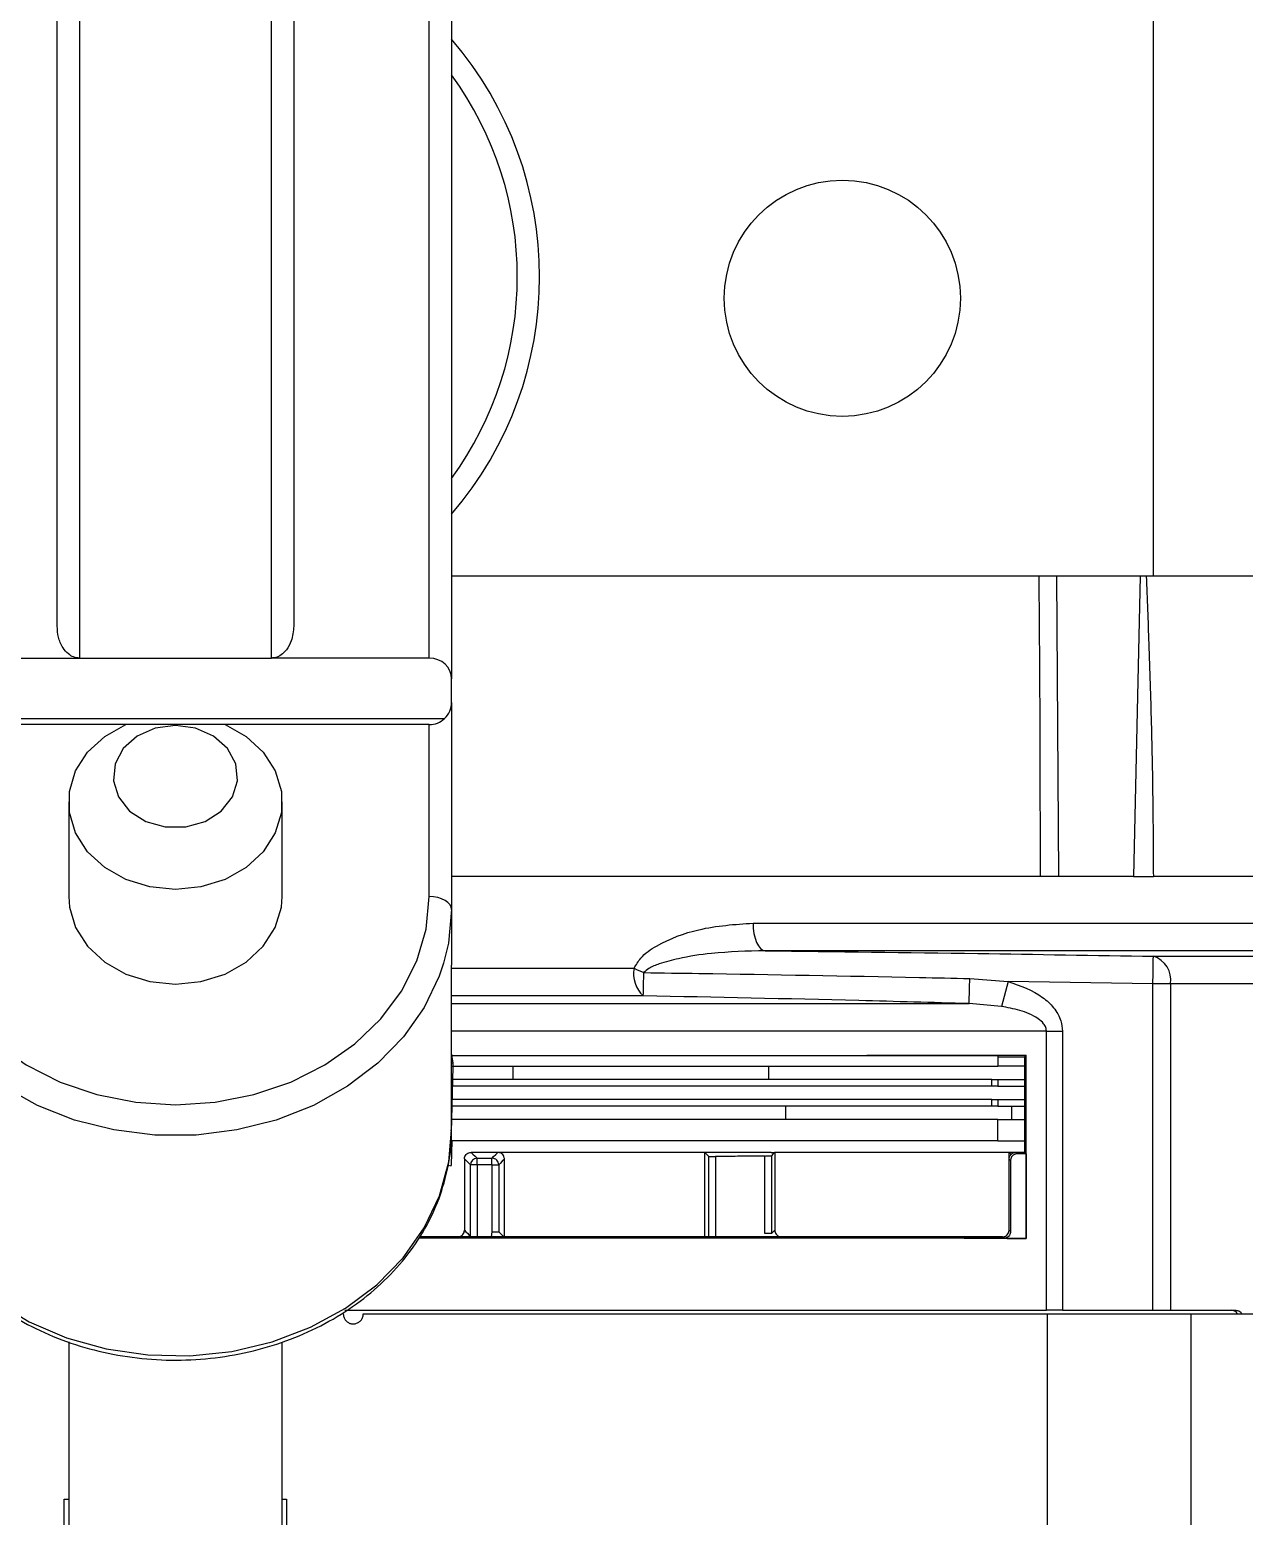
# Model space of a CAD drawing. Extents: x 8 to 113, y 0 to 87.
# Drawn here: x 48.681 to 51.412, y 72.962 to 76.304 of the extents above; entities that cross this region are included whole.
import ezdxf

# ---------------------------------------------------------------- set-up
doc = ezdxf.new("R2010")
doc.units = 0
doc.header["$MEASUREMENT"] = 0
doc.layers.add('OBJECT', color=7, linetype='CONTINUOUS')

msp = doc.modelspace()

# ---------------------------------------------------------------- linework, layer by layer
at = {"layer": 'OBJECT'}
for p, q in [((48.7423, 74.9629), (48.7423, 77.068)), ((48.7923, 77.068), (48.7923, 74.8913)), ((49.2243, 74.8913), (49.2243, 77.068)), ((49.2743, 77.068), (49.2743, 74.9629)), ((49.5793, 74.8913), (49.5793, 76.7277)), ((49.6293, 76.7277), (49.6293, 74.8444)), ((51.2083, 75.0752), (51.2083, 76.3252)), ((51.2083, 75.0752), (49.6293, 75.0752)), ((50.9955, 74.4002), (50.9909, 75.0752)), ((51.1781, 75.0752), (51.1632, 74.4002)), ((52.8963, 75.0752), (51.2083, 75.0752)), ((48.4373, 74.8913), (48.7923, 74.8913)), ((48.7923, 74.8913), (49.2243, 74.8913)), ((49.5793, 74.8913), (49.2243, 74.8913)), ((49.6293, 74.7917), (49.6293, 74.8444)), ((49.6293, 74.7917), (49.6293, 74.3262)), ((48.4031, 74.7552), (49.6135, 74.7552)), ((49.5793, 74.7417), (48.4373, 74.7417)), ((49.5793, 74.3549), (49.5793, 74.7417)), ((48.7683, 74.5677), (48.7683, 74.3549)), ((49.2483, 74.3549), (49.2483, 74.5677)), ((50.9539, 74.4002), (49.6293, 74.4002)), ((51.1632, 74.4002), (50.9955, 74.4002)), ((51.7309, 74.4002), (51.2078, 74.4002)), ((49.6293, 74.3262), (49.6293, 74.2006)), ((50.3075, 74.2954), (51.6235, 74.2954)), ((51.6777, 74.2334), (50.3345, 74.2334)), ((49.6293, 73.8306), (49.6293, 74.2006)), ((49.6293, 74.1938), (50.0399, 74.1938)), ((51.2079, 74.2209), (51.6618, 74.2209)), ((50.795, 74.1709), (50.8812, 74.1641)), ((50.8812, 74.1641), (50.8661, 74.1083)), ((51.2069, 74.1589), (50.8812, 74.1641)), ((50.0607, 74.1319), (49.6293, 74.1319)), ((51.2069, 73.425), (51.2069, 74.1589)), ((51.2464, 74.1589), (51.2069, 74.1589)), ((51.2464, 74.1589), (51.2464, 73.425)), ((51.7082, 74.1589), (51.2464, 74.1589)), ((49.6293, 74.1145), (50.7933, 74.1145)), ((50.8661, 74.1083), (50.7933, 74.1145)), ((50.9673, 74.0526), (49.6293, 74.0526)), ((50.9673, 73.425), (50.9673, 74.0526)), ((50.9673, 74.0526), (51.0034, 74.0526)), ((51.0034, 74.0526), (51.0034, 73.425)), ((49.6333, 73.9809), (49.6293, 74.004)), ((49.6304, 73.9978), (50.8583, 73.9978)), ((50.8583, 73.9978), (50.8583, 73.9738)), ((50.8583, 73.995), (50.9183, 73.995)), ((50.9216, 73.9984), (50.9183, 73.995)), ((50.9183, 73.995), (50.9188, 73.995)), ((50.9188, 73.78), (50.9188, 73.995)), ((50.9216, 73.5866), (50.9216, 73.9984)), ((49.6287, 73.796), (49.6333, 73.9722)), ((49.6293, 73.9738), (49.6333, 73.9738)), ((49.6333, 73.9753), (49.6333, 73.9805)), ((49.6333, 73.9738), (50.8583, 73.9738)), ((49.7676, 73.9438), (49.7676, 73.9738)), ((50.3432, 73.9438), (50.3432, 73.9738)), ((50.9188, 73.9738), (50.8583, 73.9738)), ((50.8446, 73.9289), (49.6321, 73.9289)), ((50.8446, 73.9438), (49.6325, 73.9438)), ((50.8446, 73.9289), (50.8446, 73.9438)), ((50.8446, 73.9438), (50.8583, 73.9438)), ((50.8583, 73.9289), (50.8446, 73.9289)), ((50.8583, 73.9438), (50.8583, 73.9289)), ((50.8583, 73.9438), (50.9188, 73.9438)), ((50.8583, 73.9289), (50.9188, 73.9289)), ((50.8446, 73.8989), (49.6314, 73.8989)), ((50.8446, 73.884), (50.8446, 73.8989)), ((50.8446, 73.8989), (50.8583, 73.8989)), ((50.8583, 73.8989), (50.8583, 73.884)), ((50.8583, 73.8989), (50.9188, 73.8989)), ((50.8446, 73.884), (49.631, 73.884)), ((50.3815, 73.854), (50.3815, 73.884)), ((50.8583, 73.884), (50.8446, 73.884)), ((50.8583, 73.884), (50.9188, 73.884)), ((50.8898, 73.854), (50.8898, 73.884)), ((50.8583, 73.854), (49.6302, 73.854)), ((50.8583, 73.806), (50.8583, 73.854)), ((50.8583, 73.854), (50.9188, 73.854)), ((49.6301, 73.806), (49.6287, 73.7511)), ((50.8583, 73.806), (49.6289, 73.806)), ((50.8583, 73.806), (50.9188, 73.806)), ((49.6718, 73.7517), (49.6583, 73.7651)), ((49.6583, 73.7651), (49.6583, 73.7649)), ((49.6583, 73.7649), (49.6583, 73.6051)), ((49.6733, 73.78), (49.6733, 73.78)), ((49.7483, 73.78), (49.7333, 73.78)), ((50.1986, 73.78), (49.7483, 73.78)), ((49.7483, 73.59), (49.7483, 73.7649)), ((50.1986, 73.78), (50.1986, 73.59)), ((50.2083, 73.78), (50.1987, 73.78)), ((50.2079, 73.59), (50.2079, 73.7708)), ((50.2229, 73.7706), (50.2229, 73.59)), ((50.3337, 73.5975), (50.3337, 73.7718)), ((50.3483, 73.78), (50.3563, 73.78)), ((50.3487, 73.7724), (50.3487, 73.5975)), ((50.3563, 73.78), (50.3563, 73.6052)), ((50.8833, 73.78), (50.3563, 73.78)), ((50.8833, 73.7647), (50.8833, 73.78)), ((50.9173, 73.78), (50.8833, 73.78)), ((50.8865, 73.7615), (50.8833, 73.7647)), ((50.8833, 73.6053), (50.8833, 73.7647)), ((50.8865, 73.7615), (50.8865, 73.602)), ((50.8984, 73.78), (50.8983, 73.78)), ((50.9183, 73.78), (50.9173, 73.78)), ((50.9188, 73.78), (50.9183, 73.78)), ((50.9216, 73.7767), (50.9216, 73.5867)), ((49.6217, 73.7511), (49.6285, 73.7497)), ((49.6868, 73.7517), (49.6718, 73.7517)), ((49.6718, 73.5915), (49.6718, 73.7517)), ((49.7204, 73.7519), (49.6868, 73.7517)), ((49.6868, 73.7517), (49.6868, 73.5915)), ((49.7204, 73.7519), (49.7354, 73.7519)), ((49.7204, 73.6015), (49.7204, 73.7519)), ((49.7354, 73.7519), (49.7354, 73.6015)), ((49.6583, 73.6051), (49.6583, 73.6049)), ((49.7191, 73.59), (49.7204, 73.6015)), ((49.7204, 73.6015), (49.7354, 73.6015)), ((49.7354, 73.6015), (49.7483, 73.5885)), ((50.3487, 73.5975), (50.3337, 73.5975)), ((50.3487, 73.5975), (50.3563, 73.6052)), ((50.8833, 73.6053), (50.8865, 73.602)), ((50.8833, 73.6047), (50.8833, 73.6053)), ((50.6333, 73.59), (49.558, 73.59)), ((50.6483, 73.59), (50.6333, 73.59)), ((50.6483, 73.59), (50.6483, 73.59)), ((50.8683, 73.59), (50.8682, 73.59)), ((50.9216, 73.5866), (50.9216, 73.5867)), ((49.3895, 73.425), (50.9673, 73.425)), ((51.0034, 73.425), (51.2069, 73.425)), ((51.2069, 73.425), (51.2464, 73.425)), ((51.2464, 73.425), (51.3933, 73.425)), ((49.4308, 73.4169), (50.97, 73.4169)), ((50.97, 72.8369), (50.97, 73.4169)), ((50.97, 73.4169), (51.2932, 73.4169)), ((51.2932, 72.8369), (51.2932, 73.4169)), ((51.2932, 73.4169), (51.4452, 73.4169)), ((48.7683, 73.3542), (48.7683, 72.7959)), ((49.2483, 72.7959), (49.2483, 73.3535)), ((48.7583, 72.5911), (48.7583, 73.0007)), ((48.7583, 73.0007), (48.7683, 73.0007)), ((49.2483, 73.0007), (49.2583, 73.0007)), ((49.2583, 73.0007), (49.2583, 72.5911))]:
    msp.add_line(p, q, dxfattribs=at)
at = {"layer": 'OBJECT', "flags": 128}
for points in [[(49.1201, 74.7417), (49.1675, 74.7148), (49.2058, 74.6794), (49.2327, 74.6374), (49.2466, 74.5914), (49.2466, 74.544), (49.2327, 74.498), (49.2058, 74.456), (49.1675, 74.4205), (49.1199, 74.3936), (49.0658, 74.3768), (49.0083, 74.3711), (48.9509, 74.3768), (48.8968, 74.3936), (48.8492, 74.4205), (48.8108, 74.456), (48.7839, 74.498), (48.7701, 74.544), (48.7701, 74.5914), (48.7839, 74.6374), (48.8108, 74.6794), (48.8492, 74.7148), (48.8966, 74.7417)], [(49.0083, 74.7397), (48.9629, 74.7335), (48.9223, 74.7155), (48.8911, 74.6878), (48.8726, 74.6532), (48.8688, 74.6156), (48.8801, 74.579), (48.9053, 74.5474), (48.9417, 74.5242), (48.9853, 74.5119), (49.0314, 74.5119), (49.075, 74.5242), (49.1113, 74.5474), (49.1365, 74.579), (49.1478, 74.6156), (49.144, 74.6532), (49.1255, 74.6878), (49.0943, 74.7155), (49.0538, 74.7335), (49.0083, 74.7397)], [(48.4373, 74.3549), (48.4444, 74.2817), (48.4653, 74.2103), (48.4996, 74.1425), (48.5464, 74.08), (48.6046, 74.0241), (48.6727, 73.9765), (48.7491, 73.9381), (48.8319, 73.91), (48.919, 73.8929), (49.0083, 73.8871), (49.0976, 73.8929), (49.1848, 73.91), (49.2676, 73.9381), (49.344, 73.9765), (49.4121, 74.0241), (49.4703, 74.08), (49.5171, 74.1425), (49.5514, 74.2103), (49.5723, 74.2817), (49.5793, 74.3549)], [(48.7683, 74.3549), (48.7701, 74.3312), (48.7839, 74.2852), (48.8108, 74.2432), (48.8492, 74.2077), (48.8968, 74.1808), (48.9509, 74.164), (49.0083, 74.1583)], [(49.0083, 74.1583), (49.0658, 74.164), (49.1199, 74.1808), (49.1675, 74.2077), (49.2058, 74.2432), (49.2327, 74.2852), (49.2466, 74.3312), (49.2483, 74.3549)], [(49.6293, 74.3262), (49.6284, 74.3318), (49.6255, 74.3372), (49.6209, 74.3421), (49.6147, 74.3465), (49.6071, 74.35), (49.5985, 74.3527), (49.5891, 74.3543), (49.5793, 74.3549)], [(49.6293, 74.3262), (49.6224, 74.2504), (49.6116, 74.2056)], [(50.3075, 74.2954), (50.3081, 74.2835), (50.3096, 74.2721), (50.3121, 74.2615), (50.3154, 74.2521), (50.3195, 74.2444), (50.3241, 74.2386), (50.3292, 74.2349), (50.3345, 74.2334)], [(49.6116, 74.2056), (49.6017, 74.1763), (49.5678, 74.1055), (49.5214, 74.0396), (49.4636, 73.9802), (49.3955, 73.9285), (49.3188, 73.8857), (49.2352, 73.8527), (49.1465, 73.8303), (49.0547, 73.8189), (48.9619, 73.8189), (48.8701, 73.8303), (48.7814, 73.8527), (48.6978, 73.8857), (48.6211, 73.9285), (48.5531, 73.9802), (48.4952, 74.0396), (48.4488, 74.1055), (48.4276, 74.146)], [(48.3879, 73.8092), (48.3901, 73.7825), (48.4063, 73.706), (48.4365, 73.6323), (48.48, 73.5633), (48.5358, 73.5005), (48.6027, 73.4454), (48.6791, 73.3993), (48.7631, 73.3633), (48.8528, 73.3381), (48.9462, 73.3245), (49.041, 73.3226), (49.135, 73.3326), (49.2261, 73.3542), (49.3121, 73.387), (49.391, 73.43), (49.461, 73.4824), (49.5205, 73.543), (49.568, 73.6102), (49.6024, 73.6826), (49.623, 73.7584), (49.6293, 73.8306)], [(49.6733, 73.78), (49.6741, 73.7792), (49.6772, 73.7761), (49.6822, 73.7712), (49.6867, 73.7667)], [(49.6867, 73.7667), (49.7167, 73.7669), (49.7203, 73.7669)], [(49.6868, 73.7517), (49.6868, 73.7546), (49.6868, 73.7573), (49.6868, 73.7599), (49.6867, 73.7622), (49.6867, 73.764), (49.6867, 73.7654), (49.6867, 73.7663), (49.6867, 73.7667)], [(49.7203, 73.7669), (49.7207, 73.7673), (49.7238, 73.7704), (49.7286, 73.7752), (49.7333, 73.78)], [(49.7204, 73.7519), (49.7203, 73.7548), (49.7203, 73.7575), (49.7203, 73.7601), (49.7203, 73.7623), (49.7203, 73.7642), (49.7203, 73.7656), (49.7203, 73.7665), (49.7203, 73.7669)], [(49.7483, 73.7649), (49.7435, 73.7601), (49.7387, 73.7552), (49.7354, 73.7519)], [(50.1986, 73.78), (50.2004, 73.7783), (50.2043, 73.7744), (50.2079, 73.7708)], [(50.3563, 73.78), (50.3523, 73.776), (50.3487, 73.7724)], [(50.8833, 73.78), (50.8856, 73.7777), (50.8879, 73.7755)], [(50.8983, 73.78), (50.8991, 73.7792), (50.9015, 73.7767)], [(50.9216, 73.7767), (50.9193, 73.779), (50.9183, 73.78)], [(50.8715, 73.5868), (50.8707, 73.5876), (50.8683, 73.59)]]:
    msp.add_lwpolyline(points, dxfattribs=at)
at = {"layer": 'OBJECT'}
msp.add_circle((50.5083, 75.7002), 0.2655, dxfattribs=at)
for centre, radius, start, end in [((49.0083, 75.7487), 0.819, 319.3094, 40.6906), ((49.0083, 75.7487), 0.769, 323.8565, 36.1435), ((49.5793, 74.7917), 0.05, 313.1786, 0), ((49.5793, 74.7917), 0.05, 270, 313.1786), ((50.1049, 74.1812), 0.0662, 169.0223, 228.164), ((50.2173, 74.5624), 0.4091, 244.3024, 247.6558), ((1.8903, 74.997), 49.3237, 359.02639, 359.09839), ((51.1915, 74.1678), 0.0556, 350.8083, 72.8845), ((37.4274, 74.4089), 12.6363, 358.74403, 358.98063), ((33.9165, 74.6375), 16.8849, 358.2249, 358.41632), ((49.5133, 73.9805), 0.12, 0, 0.1914), ((49.5133, 73.9753), 0.12, 359.2499, 0), ((49.5133, 73.9753), 0.12, 358.5, 359.2499), ((49.6187, 73.7963), 0.01, 357, 358.5), ((49.6868, 73.7517), 0.015, 90.3651, 179.9547), ((49.7204, 73.7519), 0.015, 0.0468, 90.2895), ((49.6187, 73.7514), 0.01, 350.4441, 358.5)]:
    msp.add_arc(centre, radius, start, end, dxfattribs=at)
for centre, major_axis, ratio, start_param, end_param in [((49.5793, 74.8444), (0.05, 0), 0.938361, 0, 1.570796), ((50.1267, 71.9113), (2.3412, 0), 0.904333, 1.783132, 1.78488)]:
    msp.add_ellipse(centre, major_axis=major_axis, ratio=ratio, start_param=start_param, end_param=end_param, dxfattribs=at)
for points, knots in [([(50.9539, 74.4002), (50.9537, 74.5047), (50.9534, 74.7137), (50.9522, 74.9387), (50.9509, 75.0592), (50.9507, 75.0752)], [0, 0, 0, 0, 0.46446, 0.928893, 1, 1, 1, 1]), ([(51.1917, 75.0752), (51.1937, 75.0248), (51.1982, 74.9147), (51.2033, 74.7446), (51.207, 74.57), (51.2075, 74.4551), (51.2078, 74.4002)], [0, 0, 0, 0, 0.22394, 0.489698, 0.755953, 1, 1, 1, 1]), ([(48.7923, 74.8913), (48.7879, 74.8918), (48.779, 74.8928), (48.7659, 74.901), (48.7532, 74.9158), (48.744, 74.9377), (48.7429, 74.9546), (48.7423, 74.9629)], [0, 0, 0, 0, 0.138343, 0.27604, 0.470202, 0.74205, 1, 1, 1, 1]), ([(49.2743, 74.9629), (49.2733, 74.9516), (49.2717, 74.9328), (49.26, 74.9108), (49.2474, 74.8983), (49.2352, 74.8922), (49.2275, 74.8916), (49.2243, 74.8913)], [0, 0, 0, 0, 0.350281, 0.585229, 0.760499, 0.899707, 1, 1, 1, 1]), ([(50.9955, 74.4002), (50.9917, 74.4002), (50.9811, 74.4002), (50.9665, 74.4002), (50.9573, 74.4002), (50.9539, 74.4002)], [0, 0, 0, 0, 0.263886, 0.723096, 1, 1, 1, 1]), ([(51.1632, 74.4002), (51.17, 74.4002), (51.1835, 74.4002), (51.1986, 74.4002), (51.2059, 74.4002), (51.2078, 74.4002)], [0, 0, 0, 0, 0.425021, 0.850044, 1, 1, 1, 1]), ([(50.0399, 74.1938), (50.0446, 74.2017), (50.0571, 74.223), (50.1071, 74.2561), (50.1928, 74.2876), (50.2666, 74.2926), (50.3075, 74.2954)], [0, 0, 0, 0, 0.086849, 0.233706, 0.575453, 1, 1, 1, 1]), ([(50.3345, 74.2334), (50.2943, 74.2323), (50.2292, 74.2306), (50.1493, 74.2186), (50.1025, 74.2062), (50.0756, 74.1961), (50.0654, 74.1873), (50.0618, 74.1841)], [0, 0, 0, 0, 0.4325165, 0.6994923, 0.8586172, 0.9494209, 1, 1, 1, 1]), ([(50.3345, 74.2334), (50.494, 74.2314), (50.7851, 74.2278), (51.0762, 74.223), (51.2079, 74.2209)], [0, 0, 0, 0, 0.547716, 1, 1, 1, 1]), ([(50.0618, 74.1841), (50.1031, 74.1835), (50.3097, 74.1805), (50.5541, 74.176), (50.7572, 74.1717), (50.795, 74.1709)], [0, 0, 0, 0, 0.169099, 0.845499, 1, 1, 1, 1]), ([(50.8812, 74.1641), (50.9086, 74.1546), (50.9468, 74.1413), (50.9845, 74.1062), (51.0008, 74.0795), (51.0027, 74.0604), (51.0034, 74.0526)], [0, 0, 0, 0, 0.484963, 0.675899, 0.868393, 1, 1, 1, 1]), ([(50.7933, 74.1145), (50.7107, 74.1168), (50.4665, 74.1236), (50.2223, 74.1286), (50.0607, 74.1319)], [0, 0, 0, 0, 0.33844, 1, 1, 1, 1]), ([(50.9673, 74.0526), (50.967, 74.0553), (50.9663, 74.0614), (50.9599, 74.0715), (50.9414, 74.0872), (50.9084, 74.1001), (50.8798, 74.1057), (50.8661, 74.1083)], [0, 0, 0, 0, 0.064307, 0.144323, 0.280228, 0.653315, 1, 1, 1, 1]), ([(49.6304, 73.9978), (49.7483, 73.9978), (49.9892, 73.9979), (50.3255, 73.998), (50.6405, 73.9982), (50.8279, 73.9983), (50.9216, 73.9984)], [0, 0, 0, 0, 0.256595, 0.524344, 0.762172, 1, 1, 1, 1]), ([(48.3893, 73.8083), (48.3901, 73.7917), (48.3923, 73.7506), (48.41, 73.6864), (48.4399, 73.6175), (48.4816, 73.5529), (48.5337, 73.4938), (48.5953, 73.4414), (48.6653, 73.3967), (48.7423, 73.3608), (48.8246, 73.3342), (48.9107, 73.3175), (48.9988, 73.3112), (49.0872, 73.3153), (49.174, 73.3298), (49.2575, 73.3544), (49.3361, 73.3887), (49.4082, 73.4319), (49.4721, 73.4834), (49.5267, 73.542), (49.5706, 73.6065), (49.6033, 73.6756), (49.6227, 73.7477), (49.6309, 73.8), (49.6289, 73.8276), (49.6286, 73.8307)], [0, 0, 0, 0, 0.0307186, 0.0759109, 0.1211528, 0.1665302, 0.2120877, 0.2578266, 0.303719, 0.3497253, 0.3958087, 0.4419419, 0.4881084, 0.5343005, 0.5805154, 0.6267501, 0.6729965, 0.719237, 0.7654402, 0.8115602, 0.8575413, 0.9033322, 0.9489061, 0.99428, 1, 1, 1, 1]), ([(49.6583, 73.7651), (49.6584, 73.7662), (49.6586, 73.7689), (49.6604, 73.7731), (49.6638, 73.777), (49.6683, 73.7795), (49.6716, 73.7798), (49.6733, 73.78)], [0, 0, 0, 0, 0.139108, 0.354906, 0.570675, 0.785286, 1, 1, 1, 1]), ([(49.7333, 73.78), (49.7308, 73.78), (49.7209, 73.78), (49.7009, 73.78), (49.6833, 73.78), (49.6733, 73.78)], [0, 0, 0, 0, 0.124522, 0.499558, 1, 1, 1, 1]), ([(49.7483, 73.7649), (49.7483, 73.766), (49.7481, 73.7687), (49.7463, 73.773), (49.7429, 73.7769), (49.7384, 73.7795), (49.735, 73.7798), (49.7333, 73.78)], [0, 0, 0, 0, 0.132086, 0.346842, 0.565442, 0.785527, 1, 1, 1, 1]), ([(50.2079, 73.7708), (50.2082, 73.7708), (50.2086, 73.7707), (50.2113, 73.7706), (50.2152, 73.7706), (50.2193, 73.7706), (50.222, 73.7706), (50.2229, 73.7706)], [0, 0, 0, 0, 0.218376, 0.436761, 0.655077, 0.873327, 1, 1, 1, 1]), ([(50.3483, 73.78), (50.3368, 73.78), (50.3136, 73.78), (50.2671, 73.78), (50.2318, 73.78), (50.2083, 73.78)], [0, 0, 0, 0, 0.250102, 0.500204, 1, 1, 1, 1]), ([(50.3337, 73.7718), (50.3259, 73.7717), (50.3054, 73.7715), (50.2723, 73.7711), (50.2431, 73.7708), (50.2267, 73.7706), (50.2229, 73.7706)], [0, 0, 0, 0, 0.211395, 0.554703, 0.89801, 1, 1, 1, 1]), ([(50.3337, 73.7718), (50.3354, 73.7718), (50.3388, 73.7719), (50.3433, 73.772), (50.3467, 73.7721), (50.3484, 73.7723), (50.3486, 73.7723), (50.3487, 73.7724)], [0, 0, 0, 0, 0.21828, 0.436555, 0.654896, 0.873318, 1, 1, 1, 1]), ([(50.8833, 73.7653), (50.8835, 73.767), (50.8839, 73.7703), (50.8868, 73.775), (50.8909, 73.7784), (50.8952, 73.7799), (50.8975, 73.78), (50.8983, 73.78)], [0, 0, 0, 0, 0.22009, 0.439946, 0.66243, 0.885034, 1, 1, 1, 1]), ([(50.8833, 73.7647), (50.8833, 73.7649), (50.8833, 73.7651), (50.8833, 73.7652), (50.8833, 73.7653)], [0, 0, 0, 0, 0.6377244, 1, 1, 1, 1]), ([(50.9015, 73.7767), (50.8994, 73.7765), (50.8954, 73.776), (50.8906, 73.7724), (50.8876, 73.7678), (50.8866, 73.764), (50.8865, 73.7619), (50.8865, 73.7615)], [0, 0, 0, 0, 0.29148, 0.560989, 0.754894, 0.949735, 1, 1, 1, 1]), ([(50.8984, 73.78), (50.8992, 73.78), (50.9059, 73.78), (50.9125, 73.78), (50.9183, 73.78)], [0, 0, 0, 0, 0.1274938, 1, 1, 1, 1]), ([(50.9216, 73.7767), (50.9186, 73.7767), (50.9127, 73.7767), (50.906, 73.7767), (50.9023, 73.7767), (50.9015, 73.7767)], [0, 0, 0, 0, 0.44189, 0.883774, 1, 1, 1, 1]), ([(49.6433, 73.59), (49.6444, 73.5901), (49.6472, 73.5903), (49.6514, 73.592), (49.6552, 73.5954), (49.6578, 73.5999), (49.6582, 73.6033), (49.6583, 73.6049)], [0, 0, 0, 0, 0.13902, 0.354777, 0.570511, 0.785205, 1, 1, 1, 1]), ([(49.6583, 73.6049), (49.6583, 73.6049), (49.6631, 73.6002), (49.6674, 73.5958), (49.6718, 73.5915)], [0, 0, 0, 0, 0.0000308, 1, 1, 1, 1]), ([(50.3563, 73.6052), (50.3564, 73.6036), (50.3567, 73.6004), (50.359, 73.5961), (50.3624, 73.5927), (50.3666, 73.5904), (50.3698, 73.5901), (50.3712, 73.59)], [0, 0, 0, 0, 0.193009, 0.385735, 0.585959, 0.801889, 1, 1, 1, 1]), ([(50.8683, 73.59), (50.8698, 73.5901), (50.8728, 73.5904), (50.8775, 73.5928), (50.8811, 73.5966), (50.883, 73.601), (50.8832, 73.6037), (50.8833, 73.6047)], [0, 0, 0, 0, 0.210558, 0.42045, 0.641379, 0.864073, 1, 1, 1, 1]), ([(50.8865, 73.602), (50.8864, 73.6005), (50.8861, 73.5975), (50.8841, 73.5934), (50.8811, 73.59), (50.8768, 73.5873), (50.8734, 73.587), (50.8715, 73.5868)], [0, 0, 0, 0, 0.172836, 0.345191, 0.529672, 0.742964, 1, 1, 1, 1]), ([(50.8833, 73.6047), (50.8833, 73.6048), (50.8833, 73.605), (50.8833, 73.6052), (50.8833, 73.6053)], [0, 0, 0, 0, 0.636506, 1, 1, 1, 1]), ([(50.6333, 73.5869), (50.5507, 73.5869), (50.3855, 73.587), (50.1228, 73.5871), (49.8501, 73.5872), (49.6589, 73.5872), (49.5594, 73.5872), (49.5551, 73.5872)], [0, 0, 0, 0, 0.243573, 0.487146, 0.737795, 0.988444, 1, 1, 1, 1]), ([(50.6238, 73.59), (50.624, 73.59), (50.7088, 73.59), (50.7887, 73.59), (50.8683, 73.59)], [0, 0, 0, 0, 0.002837, 1, 1, 1, 1]), ([(50.9216, 73.5866), (50.9012, 73.5867), (50.8603, 73.5867), (50.7978, 73.5867), (50.7226, 73.5868), (50.6671, 73.5868), (50.6333, 73.5869)], [0, 0, 0, 0, 0.218765, 0.43753, 0.656295, 1, 1, 1, 1]), ([(50.8682, 73.59), (50.8529, 73.59), (50.8171, 73.59), (50.7444, 73.59), (50.6857, 73.59), (50.6483, 73.59)], [0, 0, 0, 0, 0.21413, 0.4988621, 1, 1, 1, 1]), ([(50.8715, 73.5868), (50.8765, 73.5867), (50.8933, 73.5867), (50.9099, 73.5867), (50.9216, 73.5867)], [0, 0, 0, 0, 0.298618, 1, 1, 1, 1]), ([(51.0034, 73.425), (50.9969, 73.425), (50.984, 73.425), (50.9729, 73.425), (50.9673, 73.425)], [0, 0, 0, 0, 0.5, 1, 1, 1, 1]), ([(51.3967, 73.4169), (51.3967, 73.417), (51.396, 73.4188), (51.3933, 73.4216), (51.3888, 73.4245), (51.3851, 73.4248), (51.3833, 73.425)], [0, 0, 0, 0, 0.026872, 0.274178, 0.638826, 1, 1, 1, 1]), ([(51.3933, 73.425), (51.3956, 73.4247), (51.3995, 73.4242), (51.4039, 73.4213), (51.4055, 73.4188), (51.406, 73.4179)], [0, 0, 0, 0, 0.487324, 0.826844, 1, 1, 1, 1]), ([(49.3858, 73.4169), (49.3859, 73.4151), (49.3862, 73.4109), (49.389, 73.4046), (49.3941, 73.3989), (49.4008, 73.3952), (49.4084, 73.3939), (49.4161, 73.3953), (49.4228, 73.3991), (49.4279, 73.4049), (49.4305, 73.4112), (49.4307, 73.4153), (49.4308, 73.4169)], [0, 0, 0, 0, 0.073488, 0.179791, 0.286364, 0.393529, 0.501387, 0.609763, 0.718227, 0.826267, 0.933534, 1, 1, 1, 1])]:
    msp.add_open_spline(points, degree=3, knots=knots, dxfattribs=at)

doc.saveas('drawing.dxf')
